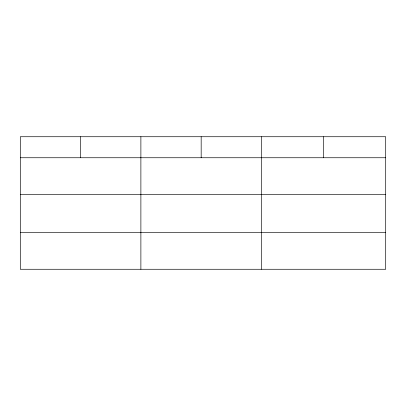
<?xml version="1.0" encoding="UTF-8"?>
<svg xmlns="http://www.w3.org/2000/svg" width="406" height="406" viewBox="0 0 406 406"><rect width="100%" height="100%" fill="white"/><g stroke="black" fill="none" stroke-linecap="round" stroke-linejoin="round"><path stroke-width="0.61" d="M385.7 194.55L385.7 136.731L20.3 136.731L20.3 269.269L385.7 269.269L385.7 194.55L20.3 194.55M20.3 157.746L385.7 157.746M20.3 232.465L385.7 232.465M323.582 136.731L323.582 157.746M261.464 136.731L261.464 269.269M201.173 136.731L201.173 157.746M140.882 136.731L140.882 269.269M80.591 136.731L80.591 157.746"/></g></svg>
